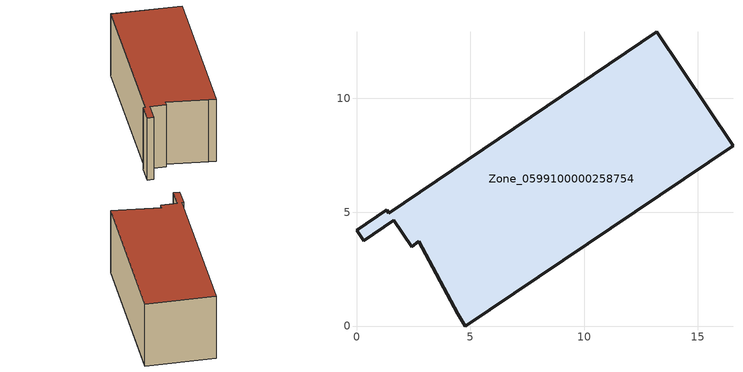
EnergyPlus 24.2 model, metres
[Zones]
Zone_0599100000258754
 floor ground (C_G): 0.31,3.74 0,4.2 1.32,5.1 1.42,4.96 13.19,12.92 16.55,7.92 4.77,0 4.45,0.54 2.74,3.73 2.42,3.48 1.64,4.64 z0
 wall outside (C_F): 0,4.2 0.31,3.74 1.64,4.64 2.42,3.48 2.74,3.73 4.45,0.54 4.77,0 16.55,7.92 13.19,12.92 1.42,4.96 1.32,5.1 0,4.2 z0:6.14
 roof outside (C_R): 13.19,12.92 1.42,4.96 1.32,5.1 0,4.2 0.31,3.74 1.64,4.64 2.42,3.48 2.74,3.73 4.45,0.54 4.77,0 16.55,7.92 z6.14
[BUILDING]
Pand.0599100000258754: North Axis=0; Terrain=City; Loads Convergence Tolerance Value=0.04; Temperature Convergence Tolerance Value=0.4; Solar Distribution=FullExterior; Maximum Number of Warmup Days=25; Minimum Number of Warmup Days=1
[Site:Location]
Rotterdam.The.Hague.AP_ZH_NLD Design_Conditions: Latitude=51.96; Longitude=4.45; Time Zone=1; Elevation=-4.5
[SITE:GROUNDTEMPERATURE:BUILDINGSURFACE]
18, 18, 18, 18, 18, 18, 18, 18, 18, 18, 18, 18
[MATERIAL] Thermal Absorptance=0.9; Solar Absorptance=0.7; Visible Absorptance=0.7
Name | Roughness | Thickness | Conductivity | Density | Specific Heat
G.TI.1975-1991 | MediumSmooth | 0.15 | 0.288461 | 540 | 1210
F.TI.1975-1991 | Rough | 0.3 | 0.230769 | 1920 | 840
R.TI.1975-1991 | MediumRough | 0.2 | 0.153846 | 1500 | 1000
[CONSTRUCTION]
C_G: G.TI.1975-1991
C_F: F.TI.1975-1991
C_R: R.TI.1975-1991
[ZONE]
Zone_0599100000258754: Type=1; Multiplier=1; Ceiling Height=Autocalculate; Volume=Autocalculate; Floor Area=autocalculate; Part of Total Floor Area=Yes
[ZONEINFILTRATION:DESIGNFLOWRATE]
Infil_Zone_0599100000258754: Zone or ZoneList or Space or SpaceList=Zone_0599100000258754; Schedule=AlwaysOn; Design Flow Rate Calculation Method=Flow/Area; Flow Rate per Floor Area=0.003; Constant Term Coefficient=1; Temperature Term Coefficient=0; Velocity Term Coefficient=0; Velocity Squared Term Coefficient=0
[HVACTEMPLATE:ZONE:IDEALLOADSAIRSYSTEM]
Zone_0599100000258754: Maximum Heating Supply Air Temperature=50; Minimum Cooling Supply Air Temperature=13; Maximum Heating Supply Air Humidity Ratio=0.0156; Minimum Cooling Supply Air Humidity Ratio=0.0077; Heating Limit=NoLimit; Cooling Limit=NoLimit; Dehumidification Control Type=ConstantSensibleHeatRatio; Cooling Sensible Heat Ratio=0.7; Dehumidification Setpoint=60; Humidification Control Type=None; Humidification Setpoint=30; Outdoor Air Method=None; Outdoor Air Flow Rate per Person=0.00944; Outdoor Air Flow Rate per Zone Floor Area=0; Outdoor Air Flow Rate per Zone=0; Demand Controlled Ventilation Type=None; Outdoor Air Economizer Type=NoEconomizer; Heat Recovery Type=None; Sensible Heat Recovery Effectiveness=0.7; Latent Heat Recovery Effectiveness=0.65
[ZONECONTROL:THERMOSTAT]
ThermostatControl_Zone_0599100000258754: Zone or ZoneList=Zone_0599100000258754; Control Type Schedule=DualSetpointControlType; Control 1=Thermostat_Zone_0599100000258754; Temperature Difference Between Cutout And Setpoint=0
[THERMOSTATSETPOINT:DUALSETPOINT]
Thermostat_Zone_0599100000258754: Heating Setpoint Temperature Schedule=HeatingSetpoint_Zone_0599100000258754; Cooling Setpoint Temperature Schedule=CoolingSetpoint_Zone_0599100000258754
[SCHEDULE:COMPACT]
HeatingSetpoint_Zone_0599100000258754: Through: 12/31, For: AllDays, Until: 24:00, 21
CoolingSetpoint_Zone_0599100000258754: Through: 12/31, For: AllDays, Until: 24:00, 24
DualSetpointControlType: Through: 12/31, For: AllDays, Until: 24:00, 4
AlwaysOn: Through: 12/31, For: AllDays, Until: 24:00, 1
